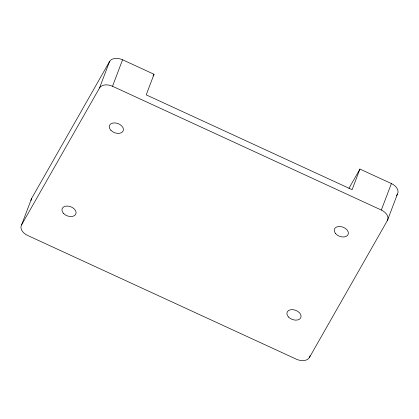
<?xml version="1.0" encoding="UTF-8"?>
<svg xmlns="http://www.w3.org/2000/svg" width="419" height="419" viewBox="0 0 419 419"><rect width="100%" height="100%" fill="white"/><g stroke="black" fill="none" stroke-linecap="round" stroke-linejoin="round"><path stroke-width="0.63" d="M21.558 224.94L31.619 198.454L109.569 61.504A10.527 6.987 20.8 0 1 122.578 59.776L154.035 74.263L146.21 94.862L352.107 189.676L359.931 169.072L391.388 183.559A10.527 6.987 20.8 0 1 397.442 194.06L387.381 220.546L309.432 357.496A10.527 6.987 20.8 0 1 296.422 359.224L27.612 235.441A10.527 6.987 20.8 0 1 21.558 224.94L99.507 87.99L109.569 61.504M99.507 87.99A10.527 6.987 20.8 0 1 112.517 86.267L122.578 59.776M309.432 357.496L310.118 355.694M387.381 220.546A10.527 6.987 20.8 0 0 381.327 210.045L391.388 183.559M153.066 75.965L154.035 74.263M348.954 188.356L359.931 169.072M396.474 195.767L397.442 194.06M112.517 86.267L381.327 210.045M31.011 200.554A10.527 6.987 20.8 0 1 31.619 198.454M335.415 233.399A7.369 4.892 20.8 0 0 347.691 235.242A7.369 4.892 20.8 0 0 340.82 226.585A7.369 4.892 20.8 0 0 335.415 233.399M110.904 130.325A7.369 4.892 20.8 0 0 123.018 131.226A7.369 4.892 20.8 0 0 115.12 122.908A7.369 4.892 20.8 0 0 110.904 130.325M63.578 213.47A7.369 4.892 20.8 0 0 75.692 214.376A7.369 4.892 20.8 0 0 67.794 206.059A7.369 4.892 20.8 0 0 63.578 213.47M288.539 317.063A7.369 4.892 20.8 0 0 300.653 317.963A7.369 4.892 20.8 0 0 292.755 309.646A7.369 4.892 20.8 0 0 288.539 317.063"/></g></svg>
